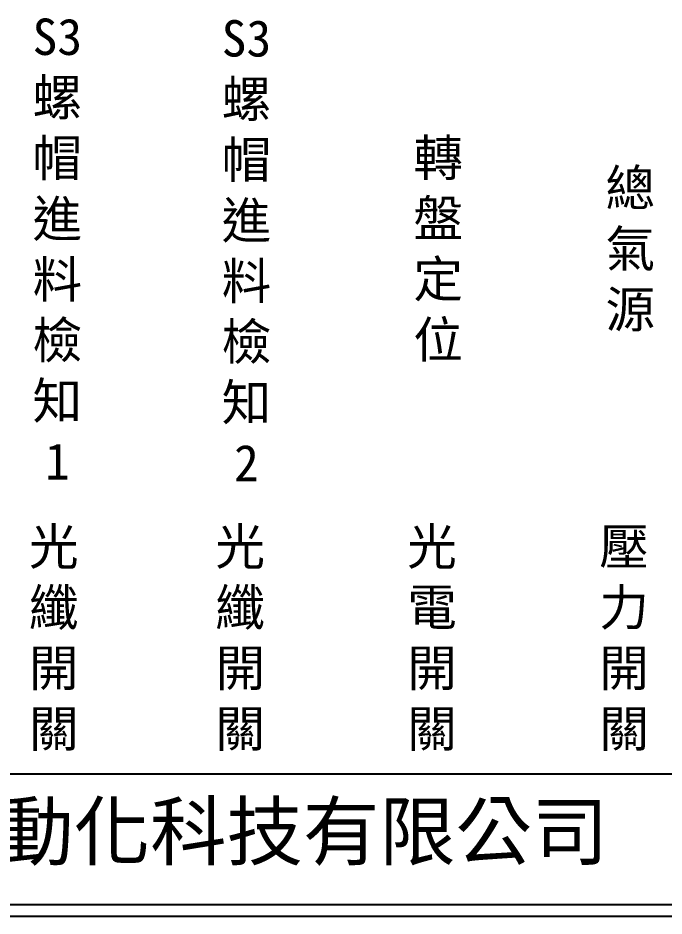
# Model space of a CAD drawing. Extents: x 275 to 562, y 265 to 469.
# Drawn here: x 340.2 to 409.5, y 264.9 to 361.2 of the extents above; entities that cross this region are included whole.
import ezdxf

# ---------------------------------------------------------------- set-up
doc = ezdxf.new("R2010")
doc.units = 0
doc.layers.add('圖框層', color=7, linetype='CONTINUOUS')
doc.layers.add('標尺寸層', color=3, linetype='CONTINUOUS')
doc.styles.add('CNS', font='romanc.shx', dxfattribs={"bigfont": 'chineset.shx'})
doc.styles.add('STSL', font='kaiu.ttf')

msp = doc.modelspace()

# ---------------------------------------------------------------- linework, layer by layer
at = {"layer": '圖框層', "color": 7}
for p, q in [((276.148, 280.195), (560.648, 280.195)), ((276.148, 266.195), (560.648, 266.195)), ((274.898, 264.945), (561.898, 264.945))]:
    msp.add_line(p, q, dxfattribs=at)

# ---------------------------------------------------------------- texts
at = {"layer": '圖框層', "color": 4, "style": 'STSL'}
msp.add_text('泓陞自動化科技有限公司', height=6, dxfattribs=at).set_placement((313.501, 271.022))
at = {"layer": '標尺寸層', "color": 7, "char_height": 3.9, "width": 4.96081, "attachment_point": 5, "style": 'CNS'}
for s, insert in [('{\\fDFKai-SB|b0|i0|c136|p65;S3螺帽進料檢知1}', (344.464, 336.427)), ('{\\fDFKai-SB|b0|i0|c136|p65;S3螺帽進料檢知2}', (364.739, 336.255)), ('{\\fDFKai-SB|b0|i0|c136|p65;轉盤定位}', (385.301, 336.255)), ('{\\fDFKai-SB|b0|i0|c136|p65;總氣源}', (405.895, 336.255)), ('{\\fDFKai-SB|b0|i0|c136|p65;光纖\\P開關}', (344.088, 294.565)), ('{\\fDFKai-SB|b0|i0|c136|p65;光纖\\P開關}', (364.075, 294.565)), ('{\\fDFKai-SB|b0|i0|c136|p65;光電\\P開關}', (384.636, 294.565)), ('{\\fDFKai-SB|b0|i0|c136|p65;壓力\\P開關}', (405.23, 294.565))]:
    msp.add_mtext(s, dxfattribs=dict(at, insert=insert))

doc.saveas('drawing.dxf')
